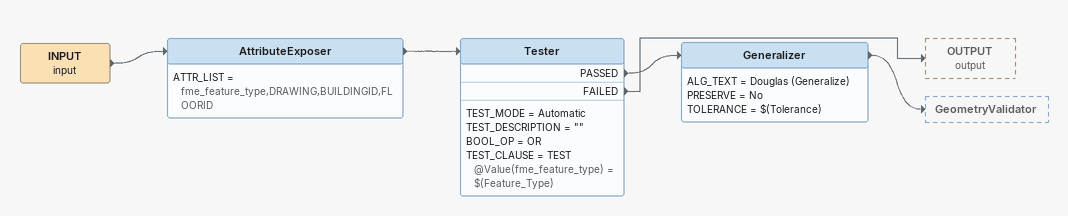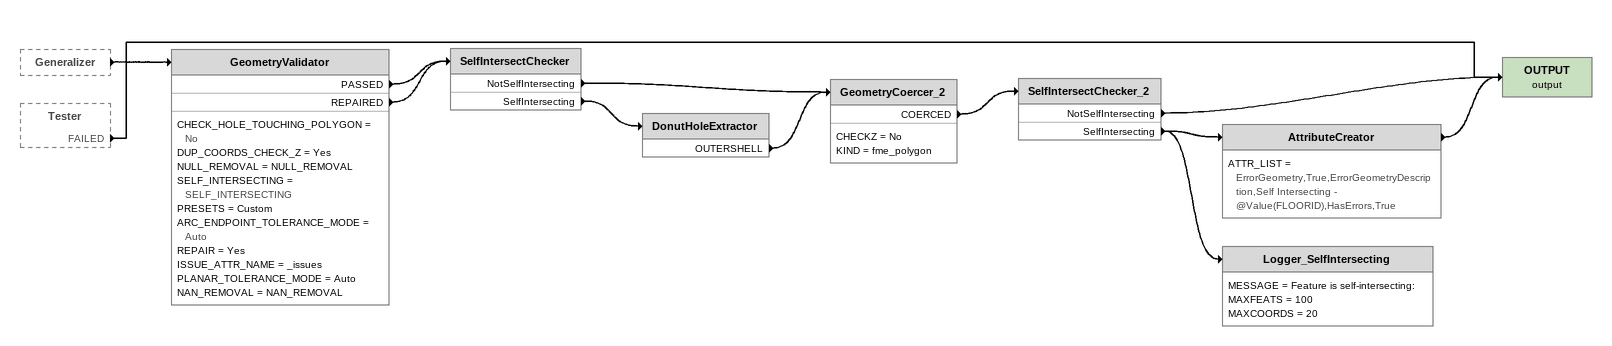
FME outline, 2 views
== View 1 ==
INPUT (input)
    -> AttributeExposer
AttributeExposer
    ATTR_LIST = fme_feature_type,DRAWING,BUILDINGID,FLOORID
    -> Tester
Tester
    TEST_MODE = Automatic
    TEST_DESCRIPTION = ""
    BOOL_OP = OR
    TEST_CLAUSE = TEST @Value(fme_feature_type) = $(Feature_Type)
    PASSED -> Generalizer
    FAILED -> OUTPUT (output)
Generalizer
    ALG_TEXT = Douglas (Generalize)
    PRESERVE = No
    TOLERANCE = $(Tolerance)
    -> GeometryValidator

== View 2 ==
Generalizer [outside]
    -> GeometryValidator
Tester [outside]
    FAILED -> OUTPUT (output)
GeometryValidator
    CHECK_HOLE_TOUCHING_POLYGON = No
    DUP_COORDS_CHECK_Z = Yes
    NULL_REMOVAL = NULL_REMOVAL
    SELF_INTERSECTING = SELF_INTERSECTING
    PRESETS = Custom
    ARC_ENDPOINT_TOLERANCE_MODE = Auto
    REPAIR = Yes
    ISSUE_ATTR_NAME = _issues
    PLANAR_TOLERANCE_MODE = Auto
    NAN_REMOVAL = NAN_REMOVAL
    PASSED -> SelfIntersectChecker
    REPAIRED -> SelfIntersectChecker
SelfIntersectChecker
    NotSelfIntersecting -> GeometryCoercer_2
    SelfIntersecting -> DonutHoleExtractor
DonutHoleExtractor
    OUTERSHELL -> GeometryCoercer_2
GeometryCoercer_2
    CHECKZ = No
    KIND = fme_polygon
    COERCED -> SelfIntersectChecker_2
SelfIntersectChecker_2
    NotSelfIntersecting -> OUTPUT (output)
    SelfIntersecting -> Logger_SelfIntersecting
    SelfIntersecting -> AttributeCreator
AttributeCreator
    ATTR_LIST = ErrorGeometry,True,ErrorGeometryDescription,Self Intersecting - @Value(FLOORID),HasErrors,True
    -> OUTPUT (output)
OUTPUT (output)
Logger_SelfIntersecting
    MESSAGE = Feature is self-intersecting:
    MAXFEATS = 100
    MAXCOORDS = 20
